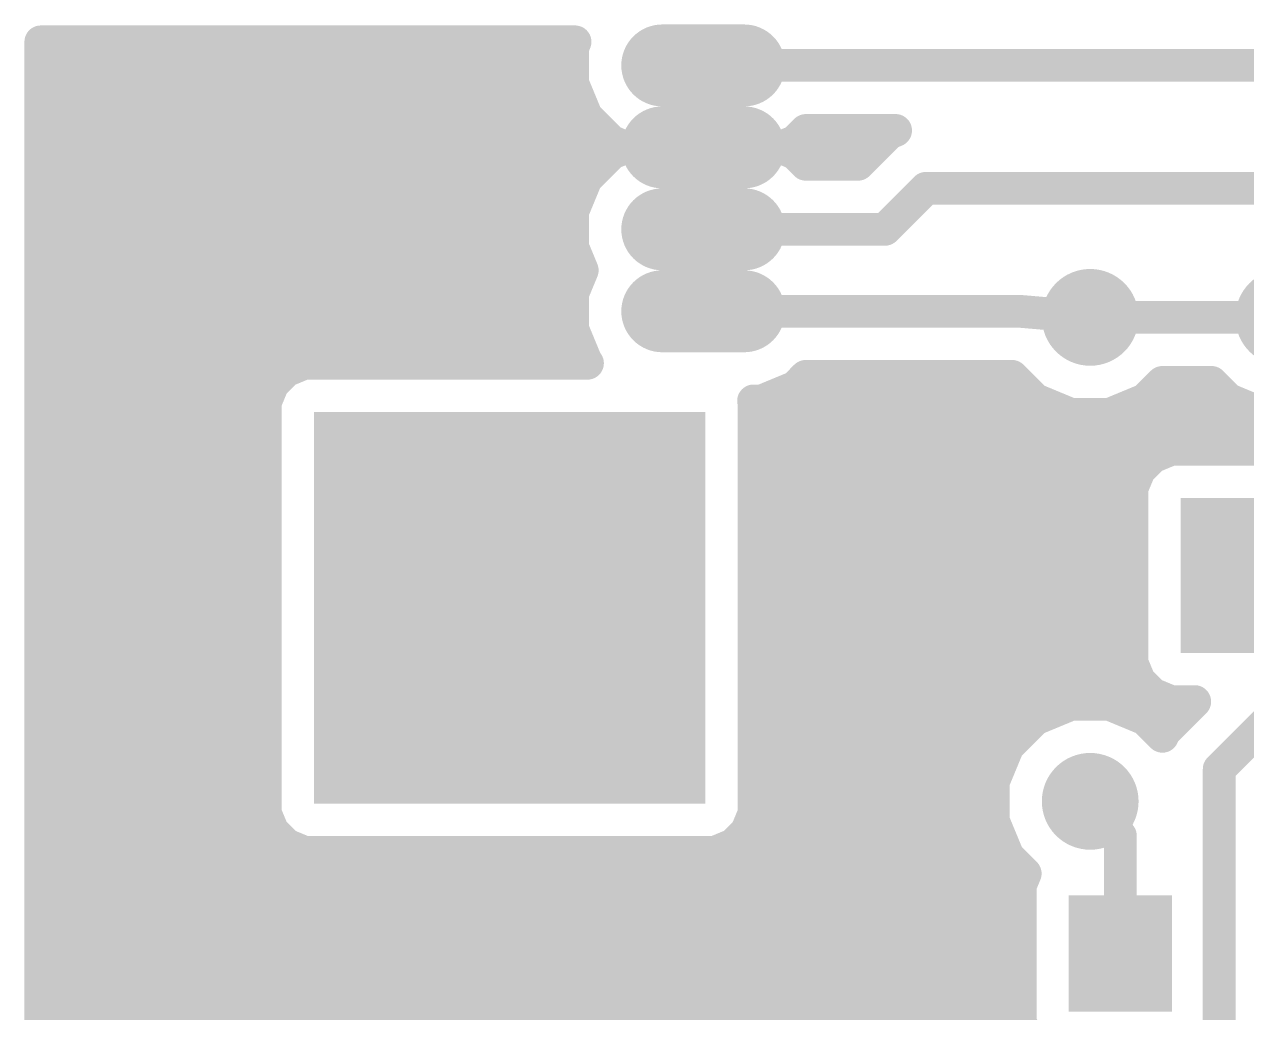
# Model space of a CAD drawing. Extents: x 0 to 49.5, y 0 to 37.5.
# Drawn here: x 0.48 to 19.42, y 22.23 to 37.54 of the extents above; entities that cross this region are included whole.
import ezdxf

# ---------------------------------------------------------------- set-up
doc = ezdxf.new("R2010")
doc.units = 0
for name, color, linetype in [('1', 22, 'CONTINUOUS'), ('17', 82, 'CONTINUOUS'), ('18', 82, 'CONTINUOUS')]:
    doc.layers.add(name, color=color, linetype=linetype)

# ---------------------------------------------------------------- blocks, each defined once
blk = doc.blocks.new('RECT')
blk.add_solid([(-0.5, -0.5), (0.5, -0.5), (-0.5, 0.5), (0.5, 0.5)])
blk = doc.blocks.new('LONGP100')
at = {"const_width": 1}
blk.add_lwpolyline([(-0.5, 0), (0.5, 0)], dxfattribs=at)
at = {"const_width": 0.5}
for points in [[(-0.5, 0.25, 1), (-0.5, -0.25)], [(0.5, -0.25, 1), (0.5, 0.25)]]:
    blk.add_lwpolyline(points, format="xyb", dxfattribs=at)
blk = doc.blocks.new('ROUNDV')
at = {"const_width": 0.5}
blk.add_lwpolyline([(0, -0.25, 1), (0, 0.25, 1), (0, -0.25)], format="xyb", dxfattribs=at)

msp = doc.modelspace()

# ---------------------------------------------------------------- linework, layer by layer
at = {"layer": '1', "const_width": 0.508}
for points in [[(0.7302, 0.7535), (0.7302, 37.2698)], [(0.7302, 37.2698), (9.0127, 37.2698)], [(9.0127, 37.2698), (8.9758, 37.1806)], [(0.7302, 37.084), (8.9758, 37.084)], [(8.9758, 37.1806), (8.9758, 36.628)], [(10.9998, 36.9043), (23.2177, 36.9043)], [(0.7302, 36.576), (8.9973, 36.576)], [(8.9758, 36.628), (9.1872, 36.1175)], [(0.7302, 36.068), (9.2368, 36.068)], [(9.1872, 36.1175), (9.578, 35.7268)], [(12.4216, 35.7268), (12.5911, 35.8963)], [(12.5911, 35.8963), (13.983, 35.8963)], [(13.8821, 35.8545), (13.5986, 35.571)], [(13.983, 35.8963), (13.8821, 35.8545)], [(0.7302, 35.56), (9.6218, 35.56)], [(9.578, 35.7268), (9.8012, 35.6343)], [(9.8012, 35.6343), (9.578, 35.5419)], [(12.1984, 35.6343), (12.4216, 35.7268)], [(12.4216, 35.5419), (12.1984, 35.6343)], [(12.3778, 35.56), (13.5876, 35.56)], [(13.5986, 35.571), (13.3999, 35.3723)], [(13.5986, 35.571), (13.5986, 35.571)], [(9.578, 35.5419), (9.1872, 35.1511)], [(12.5911, 35.3723), (12.4216, 35.5419)], [(13.3999, 35.3723), (12.5911, 35.3723)], [(0.7302, 35.052), (9.1462, 35.052)], [(9.1872, 35.1511), (8.9758, 34.6406)], [(14.4531, 35), (13.8175, 34.3643)], [(22.7956, 35), (14.4531, 35)], [(8.9758, 34.6406), (8.9758, 34.088)], [(0.7302, 34.544), (8.9758, 34.544)], [(13.8175, 34.3643), (10.9998, 34.3643)], [(8.9758, 34.088), (9.1244, 33.7293)], [(0.7302, 34.036), (8.9973, 34.036)], [(9.1244, 33.7293), (8.9758, 33.3706)], [(0.7302, 33.528), (9.041, 33.528)], [(8.9758, 33.3706), (8.9758, 32.818)], [(10.9998, 33.0943), (15.9057, 33.0943)], [(15.9057, 33.0943), (17, 33)], [(0.7302, 33.02), (8.9758, 33.02)], [(17, 33), (20, 33)], [(8.9758, 32.818), (9.1872, 32.3075)], [(0.7302, 32.512), (9.1025, 32.512)], [(4.5379, 32.1742), (4.3258, 31.9621)], [(4.815, 32.289), (4.5379, 32.1742)], [(9.2058, 32.289), (4.815, 32.289)], [(9.1872, 32.3075), (9.2058, 32.289)], [(0.7302, 32.004), (4.3677, 32.004)], [(4.3258, 31.9621), (4.211, 31.685)], [(12.4216, 31.9168), (12.5911, 32.0863)], [(12.5088, 32.004), (15.869, 32.004)], [(12.5911, 32.0863), (15.7867, 32.0863)], [(15.7867, 32.0863), (16.1481, 31.725)], [(17.8519, 31.725), (18.119, 31.992)], [(18.119, 31.992), (18.881, 31.992)], [(18.881, 31.992), (19.1481, 31.725)], [(11.9111, 31.7053), (12.4216, 31.9168)], [(4.211, 31.685), (4.211, 25.315)], [(11.789, 31.685), (11.7806, 31.7053)], [(11.7806, 31.7053), (11.9111, 31.7053)], [(11.789, 25.315), (11.789, 31.685)], [(16.1481, 31.725), (16.7008, 31.496)], [(17.2992, 31.496), (17.8519, 31.725)], [(19.1481, 31.725), (19.7008, 31.496)], [(0.7302, 31.496), (4.211, 31.496)], [(11.789, 31.496), (16.7008, 31.496)], [(16.7008, 31.496), (17.2992, 31.496)], [(17.2992, 31.496), (19.7008, 31.496)], [(15.5543, 31.1543), (13.3, 29)], [(15.5543, 31.1543), (22.605, 31.1543)], [(0.7302, 30.988), (4.211, 30.988)], [(11.789, 30.988), (22.867, 30.988)], [(17.9729, 30.8392), (17.7608, 30.6271)], [(18.25, 30.954), (17.9729, 30.8392)], [(21.15, 30.954), (18.25, 30.954)], [(0.7302, 30.48), (4.211, 30.48)], [(11.789, 30.48), (17.6999, 30.48)], [(17.7608, 30.6271), (17.646, 30.35)], [(17.646, 30.35), (17.646, 27.65)], [(0.7302, 29.972), (4.211, 29.972)], [(11.789, 29.972), (17.646, 29.972)], [(0.7302, 29.464), (4.211, 29.464)], [(11.789, 29.464), (17.646, 29.464)], [(0.7302, 28.956), (4.211, 28.956)], [(11.789, 28.956), (17.646, 28.956)], [(0.7302, 28.448), (4.211, 28.448)], [(11.789, 28.448), (17.646, 28.448)], [(0.7302, 27.94), (4.211, 27.94)], [(11.789, 27.94), (17.646, 27.94)], [(17.646, 27.65), (17.7608, 27.3729)], [(0.7302, 27.432), (4.211, 27.432)], [(11.789, 27.432), (17.7363, 27.432)], [(17.7608, 27.3729), (17.9729, 27.1608)], [(17.9729, 27.1608), (18.25, 27.046)], [(18.25, 27.046), (18.6205, 27.046)], [(18.6205, 27.046), (18.429, 26.8545)], [(0.7302, 26.924), (4.211, 26.924)], [(11.789, 26.924), (16.5077, 26.924)], [(16.7008, 27.004), (16.1481, 26.775)], [(17.2992, 27.004), (16.7008, 27.004)], [(17.8519, 26.775), (17.2992, 27.004)], [(17.4923, 26.924), (18.4985, 26.924)], [(18.429, 26.8545), (18.1455, 26.571)], [(20, 27), (19, 26)], [(16.1481, 26.775), (15.725, 26.3519)], [(18.1193, 26.5077), (17.8519, 26.775)], [(18.1455, 26.571), (18.1193, 26.5077)], [(0.7302, 26.416), (4.211, 26.416)], [(11.789, 26.416), (15.789, 26.416)], [(15.725, 26.3519), (15.496, 25.7992)], [(0.7302, 25.908), (4.211, 25.908)], [(11.789, 25.908), (15.5411, 25.908)], [(19, 26), (19, 11.99)], [(15.496, 25.7992), (15.496, 25.2008)], [(0.7302, 25.4), (4.211, 25.4)], [(11.789, 25.4), (15.496, 25.4)], [(17, 25.4338), (17, 25.5)], [(17.468, 24.9658), (17, 25.4338)], [(4.211, 25.315), (4.3258, 25.0379)], [(11.6742, 25.0379), (11.789, 25.315)], [(15.496, 25.2008), (15.725, 24.6481)], [(4.3258, 25.0379), (4.5379, 24.8258)], [(11.4621, 24.8258), (11.6742, 25.0379)], [(17.468, 23.14), (17.468, 24.9658)], [(0.7302, 24.892), (4.4717, 24.892)], [(4.5379, 24.8258), (4.815, 24.711)], [(11.185, 24.711), (11.4621, 24.8258)], [(11.5283, 24.892), (15.6239, 24.892)], [(4.815, 24.711), (11.185, 24.711)], [(15.725, 24.6481), (15.9924, 24.3807)], [(0.7302, 24.384), (15.989, 24.384)], [(15.9924, 24.3807), (15.914, 24.1915)], [(15.914, 24.1915), (15.914, 22.0885)], [(0.7302, 23.876), (15.914, 23.876)], [(0.7302, 23.368), (15.914, 23.368)], [(0.7302, 22.86), (15.914, 22.86)], [(0.7302, 22.352), (15.914, 22.352)], [(15.914, 22.0885), (16.0288, 21.8114)]]:
    msp.add_lwpolyline(points, dxfattribs=at)
at = {"layer": '1', "const_width": 0.254}
for points in [[(0.8572, 37.2698, 1), (0.6032, 37.2698)], [(0.7302, 37.3968, 1), (0.7302, 37.1428)], [(9.1301, 37.2212, 1), (8.8954, 37.3184)], [(9.0127, 37.1428, 1), (9.0127, 37.3968)], [(0.7302, 37.211, 1), (0.7302, 36.957)], [(8.8584, 37.2292, 1), (9.0931, 37.132)], [(9.1028, 37.1806, 1), (8.8488, 37.1806)], [(8.9758, 36.957, 1), (8.9758, 37.211)], [(10.9998, 37.0313, 1), (10.9998, 36.7773)], [(0.7302, 36.703, 1), (0.7302, 36.449)], [(9.0931, 36.6766, 1), (8.8584, 36.5794)], [(8.9973, 36.449, 1), (8.9973, 36.703)], [(8.8488, 36.628, 1), (9.1028, 36.628)], [(0.7302, 36.195, 1), (0.7302, 35.941)], [(9.277, 36.2073, 1), (9.0974, 36.0277)], [(9.0699, 36.0689, 1), (9.3046, 36.1661)], [(9.2368, 35.941, 1), (9.2368, 36.195)], [(12.5911, 36.0233, 1), (12.5911, 35.7693)], [(12.6809, 35.8065, 1), (12.5013, 35.9861)], [(13.8335, 35.9719, 1), (13.9307, 35.7372)], [(13.9719, 35.7647, 1), (13.7923, 35.9443)], [(14.0316, 35.779, 1), (13.9344, 36.0137)], [(13.983, 35.7693, 1), (13.983, 36.0233)], [(0.7302, 35.687, 1), (0.7302, 35.433)], [(9.6266, 35.8441, 1), (9.5294, 35.6095)], [(9.4882, 35.637, 1), (9.6678, 35.8166)], [(9.6218, 35.433, 1), (9.6218, 35.687)], [(9.8498, 35.517, 1), (9.7526, 35.7517)], [(9.7526, 35.517, 1), (9.8498, 35.7517)], [(12.247, 35.7517, 1), (12.1498, 35.517)], [(12.1498, 35.7517, 1), (12.247, 35.517)], [(12.3778, 35.687, 1), (12.3778, 35.433)], [(12.3318, 35.8166, 1), (12.5114, 35.637)], [(12.4702, 35.6095, 1), (12.373, 35.8441)], [(13.7256, 35.571, 1), (13.4716, 35.571)], [(13.6884, 35.4812, 1), (13.5088, 35.6608)], [(13.5876, 35.433, 1), (13.5876, 35.687)], [(9.5294, 35.6592, 1), (9.6266, 35.4245)], [(9.6678, 35.4521, 1), (9.4882, 35.6317)], [(12.5114, 35.6317, 1), (12.3318, 35.4521)], [(12.373, 35.4245, 1), (12.4702, 35.6592)], [(12.5911, 35.4993, 1), (12.5911, 35.2453)], [(13.3999, 35.2453, 1), (13.3999, 35.4993)], [(13.5088, 35.6608, 1), (13.6884, 35.4812)], [(13.4716, 35.571, 1), (13.7256, 35.571)], [(12.5013, 35.2825, 1), (12.6809, 35.4621)], [(13.3101, 35.4621, 1), (13.4897, 35.2825)], [(0.7302, 35.179, 1), (0.7302, 34.925)], [(9.0974, 35.2409, 1), (9.277, 35.0613)], [(9.3046, 35.1025, 1), (9.0699, 35.1997)], [(9.1462, 34.925, 1), (9.1462, 35.179)], [(14.4531, 35.127, 1), (14.4531, 34.873)], [(14.5429, 34.9102, 1), (14.3633, 35.0898)], [(9.1028, 34.6406, 1), (8.8488, 34.6406)], [(0.7302, 34.671, 1), (0.7302, 34.417)], [(8.8584, 34.6892, 1), (9.0931, 34.592)], [(8.9758, 34.417, 1), (8.9758, 34.671)], [(10.9998, 34.4913, 1), (10.9998, 34.2373)], [(13.7277, 34.4541, 1), (13.9073, 34.2745)], [(13.8175, 34.2373, 1), (13.8175, 34.4913)], [(9.0931, 34.1366, 1), (8.8584, 34.0394)], [(0.7302, 34.163, 1), (0.7302, 33.909)], [(8.8488, 34.088, 1), (9.1028, 34.088)], [(8.9973, 33.909, 1), (8.9973, 34.163)], [(9.2417, 33.6807, 1), (9.007, 33.7779)], [(0.7302, 33.655, 1), (0.7302, 33.401)], [(9.007, 33.6807, 1), (9.2417, 33.7779)], [(9.041, 33.401, 1), (9.041, 33.655)], [(8.8584, 33.4192, 1), (9.0931, 33.322)], [(9.1028, 33.3706, 1), (8.8488, 33.3706)], [(10.9998, 33.2213, 1), (10.9998, 32.9673)], [(15.9166, 33.2209, 1), (15.8948, 32.9678)], [(15.9057, 32.9673, 1), (15.9057, 33.2213)], [(0.7302, 33.147, 1), (0.7302, 32.893)], [(8.9758, 32.893, 1), (8.9758, 33.147)], [(17, 33.127, 1), (17, 32.873)], [(16.9891, 32.8735, 1), (17.0109, 33.1265)], [(9.0931, 32.8666, 1), (8.8584, 32.7694)], [(8.8488, 32.818, 1), (9.1028, 32.818)], [(0.7302, 32.639, 1), (0.7302, 32.385)], [(9.1025, 32.385, 1), (9.1025, 32.639)], [(4.4893, 32.2915, 1), (4.5865, 32.0569)], [(4.6277, 32.0844, 1), (4.4481, 32.264)], [(4.815, 32.416, 1), (4.815, 32.162)], [(4.8636, 32.1717, 1), (4.7664, 32.4063)], [(9.277, 32.3973, 1), (9.0974, 32.2177)], [(9.0699, 32.2589, 1), (9.3046, 32.3561)], [(9.116, 32.1992, 1), (9.2956, 32.3788)], [(9.2058, 32.162, 1), (9.2058, 32.416)], [(0.7302, 32.131, 1), (0.7302, 31.877)], [(4.4431, 31.9135, 1), (4.2085, 32.0107)], [(4.3677, 31.877, 1), (4.3677, 32.131)], [(12.5088, 32.131, 1), (12.5088, 31.877)], [(12.5911, 32.2133, 1), (12.5911, 31.9593)], [(12.6809, 31.9965, 1), (12.5013, 32.1761)], [(15.8765, 32.1761, 1), (15.6969, 31.9965)], [(15.7867, 31.9593, 1), (15.7867, 32.2133)], [(15.869, 31.877, 1), (15.869, 32.131)], [(18.119, 32.119, 1), (18.119, 31.865)], [(18.2088, 31.9022, 1), (18.0292, 32.0818)], [(18.9708, 32.0818, 1), (18.7912, 31.9022)], [(18.881, 31.865, 1), (18.881, 32.119)], [(4.236, 32.0519, 1), (4.4156, 31.8723)], [(12.3318, 32.0066, 1), (12.5114, 31.827)], [(12.4702, 31.7995, 1), (12.373, 32.0341)], [(4.338, 31.685, 1), (4.084, 31.685)], [(4.0937, 31.7336, 1), (4.3283, 31.6364)], [(11.8979, 31.7539, 1), (11.6632, 31.6567)], [(11.7806, 31.8323, 1), (11.7806, 31.5783)], [(11.916, 31.685, 1), (11.662, 31.685)], [(11.6717, 31.6364, 1), (11.9063, 31.7336)], [(11.8625, 31.8227, 1), (11.9597, 31.588)], [(11.9111, 31.5783, 1), (11.9111, 31.8323)], [(16.1967, 31.8423, 1), (16.0994, 31.6076)], [(16.0582, 31.6352, 1), (16.2379, 31.8148)], [(17.7621, 31.8148, 1), (17.9417, 31.6352)], [(17.9005, 31.6076, 1), (17.8033, 31.8423)], [(19.1967, 31.8423, 1), (19.0994, 31.6076)], [(19.0582, 31.6352, 1), (19.2379, 31.8148)], [(0.7302, 31.623, 1), (0.7302, 31.369)], [(4.211, 31.369, 1), (4.211, 31.623)], [(11.789, 31.623, 1), (11.789, 31.369)], [(16.7008, 31.623, 1), (16.7008, 31.369)], [(16.6522, 31.3787, 1), (16.7494, 31.6133)], [(16.7008, 31.369, 1), (16.7008, 31.623)], [(17.2992, 31.623, 1), (17.2992, 31.369)], [(17.2506, 31.6133, 1), (17.3478, 31.3787)], [(17.2992, 31.369, 1), (17.2992, 31.623)], [(15.5543, 31.2813, 1), (15.5543, 31.0273)], [(15.642, 31.0625, 1), (15.4666, 31.2461)], [(0.7302, 31.115, 1), (0.7302, 30.861)], [(4.211, 30.861, 1), (4.211, 31.115)], [(11.789, 31.115, 1), (11.789, 30.861)], [(17.9243, 30.9565, 1), (18.0215, 30.7219)], [(18.0627, 30.7494, 1), (17.8831, 30.929)], [(18.25, 31.081, 1), (18.25, 30.827)], [(18.2986, 30.8367, 1), (18.2014, 31.0713)], [(0.7302, 30.607, 1), (0.7302, 30.353)], [(4.211, 30.353, 1), (4.211, 30.607)], [(11.789, 30.607, 1), (11.789, 30.353)], [(17.671, 30.7169, 1), (17.8506, 30.5373)], [(17.8781, 30.5785, 1), (17.6435, 30.6757)], [(17.6999, 30.353, 1), (17.6999, 30.607)], [(17.773, 30.35, 1), (17.519, 30.35)], [(17.5287, 30.3986, 1), (17.7633, 30.3014)], [(0.7302, 30.099, 1), (0.7302, 29.845)], [(4.211, 29.845, 1), (4.211, 30.099)], [(11.789, 30.099, 1), (11.789, 29.845)], [(17.646, 29.845, 1), (17.646, 30.099)], [(0.7302, 29.591, 1), (0.7302, 29.337)], [(4.211, 29.337, 1), (4.211, 29.591)], [(11.789, 29.591, 1), (11.789, 29.337)], [(17.646, 29.337, 1), (17.646, 29.591)], [(0.7302, 29.083, 1), (0.7302, 28.829)], [(4.211, 28.829, 1), (4.211, 29.083)], [(11.789, 29.083, 1), (11.789, 28.829)], [(13.2123, 29.0918, 1), (13.3877, 28.9082)], [(17.646, 28.829, 1), (17.646, 29.083)], [(0.7302, 28.575, 1), (0.7302, 28.321)], [(4.211, 28.321, 1), (4.211, 28.575)], [(11.789, 28.575, 1), (11.789, 28.321)], [(17.646, 28.321, 1), (17.646, 28.575)], [(0.7302, 28.067, 1), (0.7302, 27.813)], [(4.211, 27.813, 1), (4.211, 28.067)], [(11.789, 28.067, 1), (11.789, 27.813)], [(17.646, 27.813, 1), (17.646, 28.067)], [(17.7633, 27.6986, 1), (17.5287, 27.6014)], [(0.7302, 27.559, 1), (0.7302, 27.305)], [(4.211, 27.305, 1), (4.211, 27.559)], [(11.789, 27.559, 1), (11.789, 27.305)], [(17.519, 27.65, 1), (17.773, 27.65)], [(17.7363, 27.305, 1), (17.7363, 27.559)], [(17.8506, 27.4627, 1), (17.671, 27.2831)], [(17.6435, 27.3243, 1), (17.8781, 27.4215)], [(18.0215, 27.2781, 1), (17.9243, 27.0435)], [(17.8831, 27.071, 1), (18.0627, 27.2506)], [(18.25, 27.173, 1), (18.25, 26.919)], [(18.2014, 26.9287, 1), (18.2986, 27.1633)], [(18.7103, 26.9562, 1), (18.5307, 27.1358)], [(18.6205, 26.919, 1), (18.6205, 27.173)], [(0.7302, 27.051, 1), (0.7302, 26.797)], [(4.211, 26.797, 1), (4.211, 27.051)], [(11.789, 27.051, 1), (11.789, 26.797)], [(16.5077, 26.797, 1), (16.5077, 27.051)], [(16.7008, 27.131, 1), (16.7008, 26.877)], [(16.7494, 26.8867, 1), (16.6522, 27.1213)], [(17.3478, 27.1213, 1), (17.2506, 26.8867)], [(17.2992, 26.877, 1), (17.2992, 27.131)], [(17.4923, 27.051, 1), (17.4923, 26.797)], [(18.5188, 26.7647, 1), (18.3392, 26.9443)], [(18.4985, 26.797, 1), (18.4985, 27.051)], [(16.0994, 26.8924, 1), (16.1967, 26.6577)], [(16.2379, 26.6852, 1), (16.0582, 26.8648)], [(17.9417, 26.8648, 1), (17.7621, 26.6852)], [(17.8033, 26.6577, 1), (17.9005, 26.8924)], [(18.3392, 26.9443, 1), (18.5188, 26.7647)], [(18.0557, 26.6608, 1), (18.2353, 26.4812)], [(18.2628, 26.5224, 1), (18.0281, 26.6196)], [(18.0295, 26.4179, 1), (18.2091, 26.5975)], [(0.7302, 26.543, 1), (0.7302, 26.289)], [(4.211, 26.289, 1), (4.211, 26.543)], [(11.789, 26.543, 1), (11.789, 26.289)], [(15.6352, 26.4417, 1), (15.8148, 26.2621)], [(15.8423, 26.3033, 1), (15.6076, 26.4005)], [(15.789, 26.289, 1), (15.789, 26.543)], [(18.0019, 26.5563, 1), (18.2366, 26.4591)], [(0.7302, 26.035, 1), (0.7302, 25.781)], [(4.211, 25.781, 1), (4.211, 26.035)], [(11.789, 26.035, 1), (11.789, 25.781)], [(15.5411, 25.781, 1), (15.5411, 26.035)], [(19.127, 26, 1), (18.873, 26)], [(18.9102, 26.0898, 1), (19.0898, 25.9102)], [(15.623, 25.7992, 1), (15.369, 25.7992)], [(15.3787, 25.8478, 1), (15.6133, 25.7506)], [(0.7302, 25.527, 1), (0.7302, 25.273)], [(4.211, 25.273, 1), (4.211, 25.527)], [(11.789, 25.527, 1), (11.789, 25.273)], [(15.496, 25.273, 1), (15.496, 25.527)], [(17.127, 25.5, 1), (16.873, 25.5)], [(17.0898, 25.5236, 1), (16.9102, 25.344)], [(4.3283, 25.3636, 1), (4.0937, 25.2664)], [(4.084, 25.315, 1), (4.338, 25.315)], [(11.662, 25.315, 1), (11.916, 25.315)], [(11.9063, 25.2664, 1), (11.6717, 25.3636)], [(15.6133, 25.2494, 1), (15.3787, 25.1522)], [(16.873, 25.4338, 1), (17.127, 25.4338)], [(4.4156, 25.1277, 1), (4.236, 24.9481)], [(4.2085, 24.9893, 1), (4.4431, 25.0865)], [(11.5569, 25.0865, 1), (11.7915, 24.9893)], [(11.764, 24.9481, 1), (11.5844, 25.1277)], [(15.369, 25.2008, 1), (15.623, 25.2008)], [(17.595, 24.9658, 1), (17.341, 24.9658)], [(0.7302, 25.019, 1), (0.7302, 24.765)], [(4.5865, 24.9431, 1), (4.4893, 24.7085)], [(4.4481, 24.736, 1), (4.6277, 24.9156)], [(4.4717, 24.765, 1), (4.4717, 25.019)], [(11.3723, 24.9156, 1), (11.5519, 24.736)], [(11.5283, 25.019, 1), (11.5283, 24.765)], [(11.5107, 24.7085, 1), (11.4135, 24.9431)], [(15.6239, 24.765, 1), (15.6239, 25.019)], [(17.3782, 24.876, 1), (17.5578, 25.0556)], [(4.815, 24.838, 1), (4.815, 24.584)], [(4.7664, 24.5937, 1), (4.8636, 24.8283)], [(11.1364, 24.8283, 1), (11.2336, 24.5937)], [(11.185, 24.584, 1), (11.185, 24.838)], [(15.8148, 24.7379, 1), (15.6352, 24.5582)], [(15.6076, 24.5994, 1), (15.8423, 24.6967)], [(0.7302, 24.511, 1), (0.7302, 24.257)], [(16.1097, 24.3321, 1), (15.875, 24.4293)], [(15.989, 24.257, 1), (15.989, 24.511)], [(16.041, 24.1915, 1), (15.787, 24.1915)], [(15.9026, 24.2909, 1), (16.0822, 24.4705)], [(15.7967, 24.2401, 1), (16.0313, 24.1429)], [(0.7302, 24.003, 1), (0.7302, 23.749)], [(15.914, 23.749, 1), (15.914, 24.003)], [(0.7302, 23.495, 1), (0.7302, 23.241)], [(15.914, 23.241, 1), (15.914, 23.495)], [(17.341, 23.14, 1), (17.595, 23.14)], [(0.7302, 22.987, 1), (0.7302, 22.733)], [(15.914, 22.733, 1), (15.914, 22.987)], [(0.7302, 22.479, 1), (0.7302, 22.225)], [(15.914, 22.225, 1), (15.914, 22.479)], [(16.0313, 22.1371, 1), (15.7967, 22.0399)]]:
    msp.add_lwpolyline(points, format="xyb", dxfattribs=at)

# ---------------------------------------------------------------- block references
at = {"layer": '1'}
for p, xscale, yscale, rotation in [((8, 28.5), 6.07, 6.07, 90), ((13.3, 29), 2.6, 2.4, 180), ((19.7, 29), 2.6, 2.4, 180), ((17.468, 23.14), 1.6, 1.803, 180)]:
    msp.add_blockref('RECT', p, dxfattribs=dict(at, xscale=xscale, yscale=yscale, rotation=rotation))
at = {"layer": '17', "xscale": 1.27, "yscale": 1.27}
for p in [(10.9998, 36.9043), (10.9998, 35.6343), (10.9998, 34.3643), (10.9998, 33.0943)]:
    msp.add_blockref('LONGP100', p, dxfattribs=at)
at = {"layer": '18', "xscale": 1.5, "yscale": 1.5}
for p in [(17, 33), (20, 33), (17, 25.5)]:
    msp.add_blockref('ROUNDV', p, dxfattribs=at)

doc.saveas('drawing.dxf')
